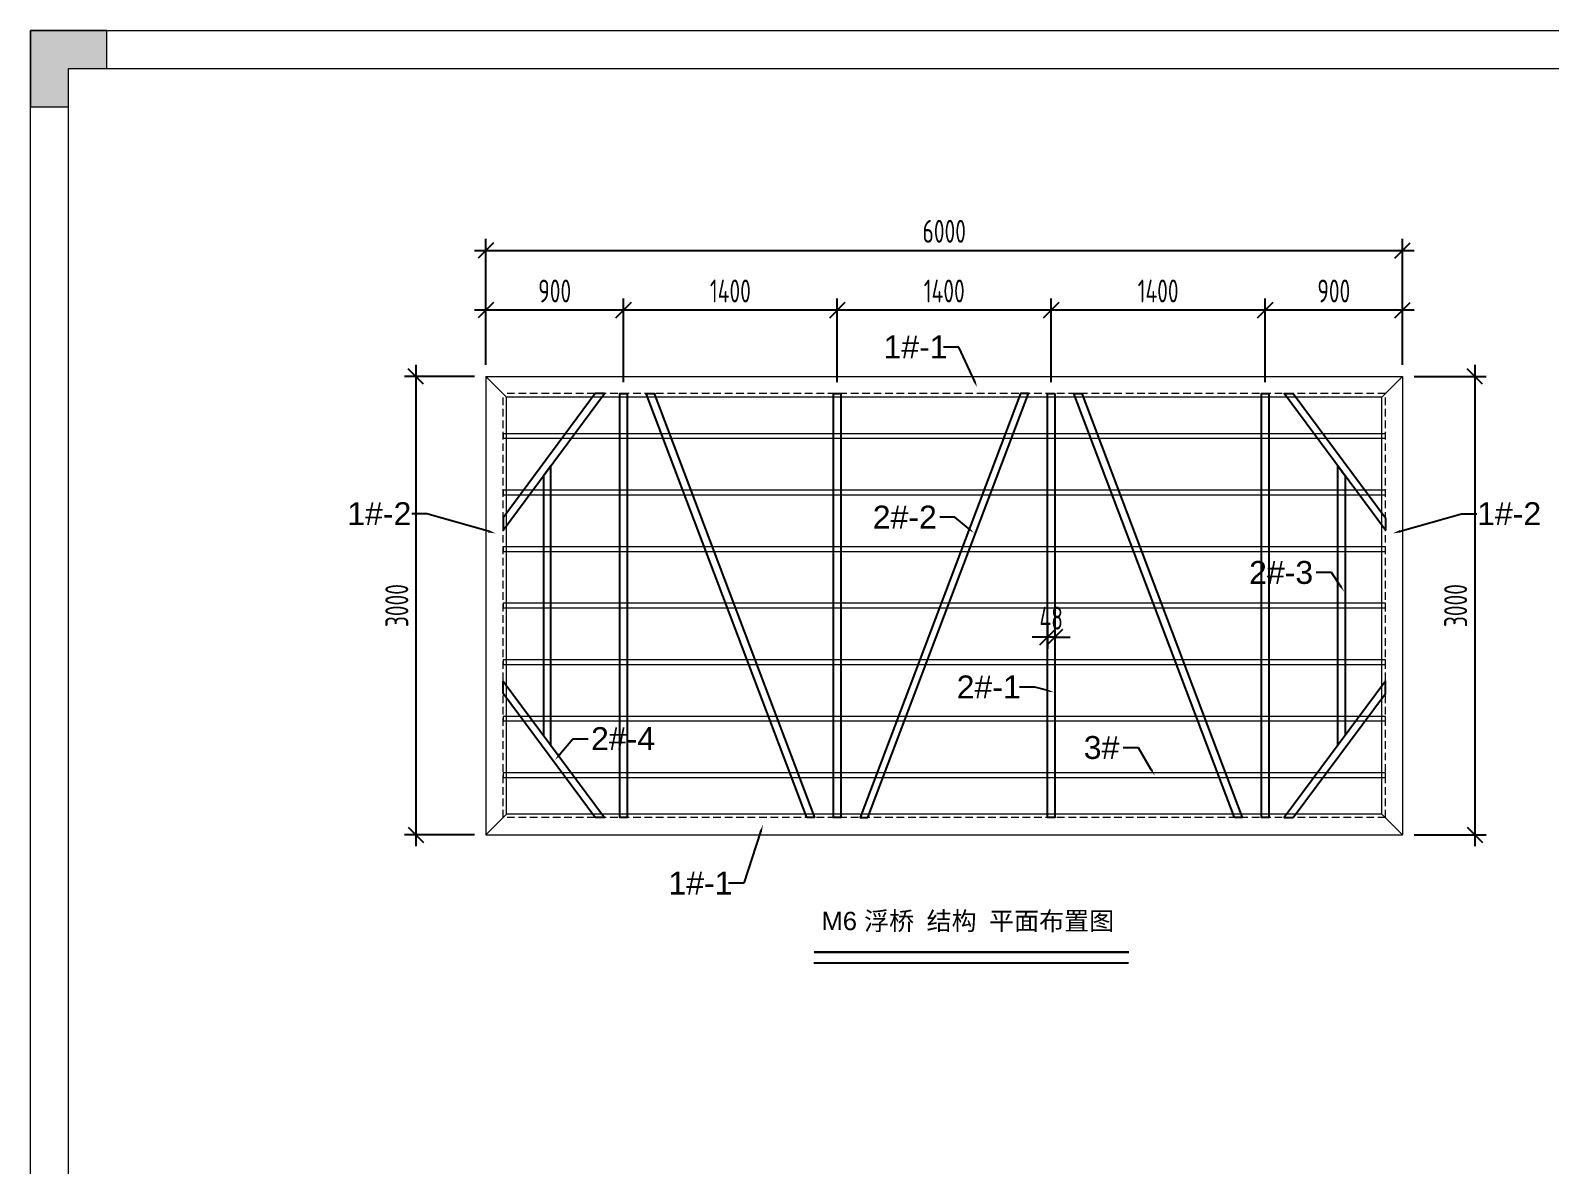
# Model space of a CAD drawing. Header units: millimetres. Extents: x 4 to 2106212, y -117026 to 198097.
# Drawn here: x 2057797 to 2067742, y 182692 to 190117 of the extents above; entities that cross this region are included whole.
import ezdxf
from ezdxf import colors
from ezdxf.entities.mleader import LeaderData, LeaderLine
from ezdxf.math import Vec2, Vec3

# ---------------------------------------------------------------- set-up
doc = ezdxf.new("R2010")
doc.units = ezdxf.units.MM
doc.linetypes.add('DASHED', pattern=[0.75, 0.5, -0.25])
for name, color, linetype, lineweight in [('dim', 6, 'Continuous', 13), ('图框', 7, 'Continuous', 13), ('文本', 3, 'Continuous', 13), ('铝型材', 7, 'Continuous', 13), ('铝龙骨', 7, 'Continuous', 9)]:
    doc.layers.add(name, color=color, linetype=linetype, lineweight=lineweight)
doc.layers.add('标注', color=9, linetype='Continuous')
doc.layers.add('铝横梁', color=220, linetype='Continuous')
doc.styles.add('Arial', font='arial.ttf')
doc.styles.add('hztxt', font='ros1.shx', dxfattribs={"width": 0.8, "bigfont": 'hztxt.shx'})
doc.styles.get("Standard").update_dxf_attribs({"font": 'arial.ttf'})
doc.dimstyles.new('DIM-50', dxfattribs={"dimscale": 50, "dimtxt": 3, "dimasz": 2, "dimexe": 1.5, "dimexo": 1.5, "dimgap": 1, "dimtad": 1, "dimdec": 1, "dimdsep": 46, "dimtxsty": 'hztxt', "dimblk": 'OBLIQUE', "dimcen": 0, "dimdle": 1.5, "dimclrd": 9, "dimclre": 9, "dimclrt": 2, "dimadec": 1, "dimazin": 0, "dimtfac": 1, "dimtdec": 1, "dimtix": 1, "dimtmove": 2, "dimatfit": 3, "dimldrblk": 'OBLIQUE', "dimfxl": 15, "dimtolj": 1, "dimtzin": 0, "dimarcsym": 1})

# ---------------------------------------------------------------- blocks, each defined once
blk = doc.blocks.new('GW-TK')
at = {"layer": '图框', "linetype": 'Continuous', "lineweight": 0}
h = blk.add_hatch(color=256, dxfattribs=at)
h.dxf.hatch_style = 1
h.paths.add_polyline_path([(927183.55, 464715.01), (927183.55, 464705.01), (927188.55, 464705.01), (927188.55, 464710.01), (927193.56, 464710.01), (927193.56, 464715.01)])
blk.add_lwpolyline([(927188.55, 464705.01), (927188.55, 464710.01), (927193.56, 464710.01), (927193.56, 464715.01), (927183.55, 464715.01), (927183.55, 464705.01)], close=True, dxfattribs=at)
at = {"layer": '图框'}
for points in [[(927183.55, 464715.01), (927603.55, 464715.01), (927603.55, 464418.01), (927183.55, 464418.01)], [(927188.55, 464710.01), (927598.55, 464710.01), (927598.55, 464423.01), (927188.55, 464423.01)]]:
    blk.add_lwpolyline(points, close=True, dxfattribs=at)
blk = doc.blocks.new('_Oblique')
at = {"color": 0, "linetype": 'ByBlock', "lineweight": -2}
blk.add_line((-0.5, -0.5), (0.5, 0.5), dxfattribs=at)
blk = doc.blocks.new('*D3142')
at = {"layer": 'Defpoints', "color": 0, "transparency": 16777216}
for p in [(2065879.4, 188286.2), (2066779.4, 187851.9), (2065879.4, 187739.9)]:
    blk.add_point(p, dxfattribs=at)
at = {"layer": '标注', "color": 9, "lineweight": -2, "transparency": 16777216}
for p, q in [((2065879.4, 187814.9), (2065879.4, 188361.2)), ((2066779.4, 187926.9), (2066779.4, 188361.2)), ((2066854.4, 188286.2), (2065804.4, 188286.2))]:
    blk.add_line(p, q, dxfattribs=at)
at = {"layer": '标注', "color": 9, "lineweight": -2, "transparency": 16777216, "xscale": 100, "yscale": 100, "zscale": 100, "rotation": 180}
blk.add_blockref('_Oblique', (2065879.4, 188286.2), dxfattribs=at)
at = {"layer": '标注', "color": 9, "lineweight": -2, "transparency": 16777216, "xscale": 100, "yscale": 100, "zscale": 100}
blk.add_blockref('_Oblique', (2066779.4, 188286.2), dxfattribs=at)
at = {"layer": '标注', "color": 2, "transparency": 16777216, "insert": (2066329.4, 188411.2), "char_height": 150, "attachment_point": 5, "style": 'hztxt'}
blk.add_mtext('\\A1;900', dxfattribs=at)
blk = doc.blocks.new('*D3147')
at = {"layer": 'Defpoints', "color": 0, "transparency": 16777216}
for p in [(2066779.4, 188676.9), (2060779.4, 187851.9), (2066779.4, 187851.9)]:
    blk.add_point(p, dxfattribs=at)
at = {"layer": '标注', "color": 9, "lineweight": -2, "transparency": 16777216}
for p, q in [((2060779.4, 187926.9), (2060779.4, 188751.9)), ((2066779.4, 187926.9), (2066779.4, 188751.9)), ((2060704.4, 188676.9), (2066854.4, 188676.9))]:
    blk.add_line(p, q, dxfattribs=at)
at = {"layer": '标注', "color": 9, "lineweight": -2, "transparency": 16777216, "xscale": 100, "yscale": 100, "zscale": 100, "rotation": 180}
blk.add_blockref('_Oblique', (2060779.4, 188676.9), dxfattribs=at)
at = {"layer": '标注', "color": 9, "lineweight": -2, "transparency": 16777216, "xscale": 100, "yscale": 100, "zscale": 100}
blk.add_blockref('_Oblique', (2066779.4, 188676.9), dxfattribs=at)
at = {"layer": '标注', "color": 2, "transparency": 16777216, "insert": (2063779.4, 188801.9), "char_height": 150, "attachment_point": 5, "style": 'hztxt'}
blk.add_mtext('\\A1;6000', dxfattribs=at)
blk = doc.blocks.new('*D3148')
at = {"layer": 'Defpoints', "color": 0, "transparency": 16777216}
for p in [(2064479.4, 188286.2), (2064479.4, 187739.9), (2065879.4, 187739.9)]:
    blk.add_point(p, dxfattribs=at)
at = {"layer": '标注', "color": 9, "lineweight": -2, "transparency": 16777216}
for p, q in [((2064479.4, 187814.9), (2064479.4, 188361.2)), ((2065879.4, 187814.9), (2065879.4, 188361.2)), ((2065954.4, 188286.2), (2064404.4, 188286.2))]:
    blk.add_line(p, q, dxfattribs=at)
at = {"layer": '标注', "color": 9, "lineweight": -2, "transparency": 16777216, "xscale": 100, "yscale": 100, "zscale": 100, "rotation": 180}
blk.add_blockref('_Oblique', (2064479.4, 188286.2), dxfattribs=at)
at = {"layer": '标注', "color": 9, "lineweight": -2, "transparency": 16777216, "xscale": 100, "yscale": 100, "zscale": 100}
blk.add_blockref('_Oblique', (2065879.4, 188286.2), dxfattribs=at)
at = {"layer": '标注', "color": 2, "transparency": 16777216, "insert": (2065179.4, 188411.2), "char_height": 150, "attachment_point": 5, "style": 'hztxt'}
blk.add_mtext('\\A1;1400', dxfattribs=at)
blk = doc.blocks.new('*D3149')
at = {"layer": 'Defpoints', "color": 0, "transparency": 16777216}
for p in [(2066779.4, 187851.9), (2066779.4, 184851.9), (2067252, 184851.9)]:
    blk.add_point(p, dxfattribs=at)
at = {"layer": '标注', "color": 9, "lineweight": -2, "transparency": 16777216}
for p, q in [((2067252, 187926.9), (2067252, 184776.9)), ((2066854.4, 187851.9), (2067327, 187851.9)), ((2066854.4, 184851.9), (2067327, 184851.9))]:
    blk.add_line(p, q, dxfattribs=at)
at = {"layer": '标注', "color": 9, "lineweight": -2, "transparency": 16777216, "xscale": 100, "yscale": 100, "zscale": 100}
for p, rotation in [((2067252, 187851.9), 90), ((2067252, 184851.9), 270)]:
    blk.add_blockref('_Oblique', p, dxfattribs=dict(at, rotation=rotation))
at = {"layer": '标注', "color": 2, "transparency": 16777216, "insert": (2067127, 186351.9), "char_height": 150, "attachment_point": 5, "rotation": 90, "style": 'hztxt'}
blk.add_mtext('\\A1;3000', dxfattribs=at)
blk = doc.blocks.new('*D3150')
at = {"layer": 'Defpoints', "color": 0, "transparency": 16777216}
for p in [(2060779.4, 187851.9), (2060321.1, 184851.9), (2060779.4, 184851.9)]:
    blk.add_point(p, dxfattribs=at)
at = {"layer": '标注', "color": 9, "lineweight": -2, "transparency": 16777216}
for p, q in [((2060321.1, 187926.9), (2060321.1, 184776.9)), ((2060704.4, 187851.9), (2060246.1, 187851.9)), ((2060704.4, 184851.9), (2060246.1, 184851.9))]:
    blk.add_line(p, q, dxfattribs=at)
at = {"layer": '标注', "color": 9, "lineweight": -2, "transparency": 16777216, "xscale": 100, "yscale": 100, "zscale": 100}
for p, rotation in [((2060321.1, 187851.9), 90), ((2060321.1, 184851.9), 270)]:
    blk.add_blockref('_Oblique', p, dxfattribs=dict(at, rotation=rotation))
at = {"layer": '标注', "color": 2, "transparency": 16777216, "insert": (2060196.1, 186351.9), "char_height": 150, "attachment_point": 5, "rotation": 90, "style": 'hztxt'}
blk.add_mtext('\\A1;3000', dxfattribs=at)
blk = doc.blocks.new('*D3152')
at = {"layer": 'Defpoints', "color": 0, "transparency": 16777216}
for p in [(2061679.4, 188286.2), (2061679.4, 187739.9), (2063079.4, 187739.9)]:
    blk.add_point(p, dxfattribs=at)
at = {"layer": '标注', "color": 9, "lineweight": -2, "transparency": 16777216}
for p, q in [((2061679.4, 187814.9), (2061679.4, 188361.2)), ((2063079.4, 187814.9), (2063079.4, 188361.2)), ((2063154.4, 188286.2), (2061604.4, 188286.2))]:
    blk.add_line(p, q, dxfattribs=at)
at = {"layer": '标注', "color": 9, "lineweight": -2, "transparency": 16777216, "xscale": 100, "yscale": 100, "zscale": 100, "rotation": 180}
blk.add_blockref('_Oblique', (2061679.4, 188286.2), dxfattribs=at)
at = {"layer": '标注', "color": 9, "lineweight": -2, "transparency": 16777216, "xscale": 100, "yscale": 100, "zscale": 100}
blk.add_blockref('_Oblique', (2063079.4, 188286.2), dxfattribs=at)
at = {"layer": '标注', "color": 2, "transparency": 16777216, "insert": (2062379.4, 188411.2), "char_height": 150, "attachment_point": 5, "style": 'hztxt'}
blk.add_mtext('\\A1;1400', dxfattribs=at)
blk = doc.blocks.new('*D3153')
at = {"layer": 'Defpoints', "color": 0, "transparency": 16777216}
for p in [(2063079.4, 188286.2), (2063079.4, 187739.9), (2064479.4, 187739.9)]:
    blk.add_point(p, dxfattribs=at)
at = {"layer": '标注', "color": 9, "lineweight": -2, "transparency": 16777216}
for p, q in [((2063079.4, 187814.9), (2063079.4, 188361.2)), ((2064479.4, 187814.9), (2064479.4, 188361.2)), ((2064554.4, 188286.2), (2063004.4, 188286.2))]:
    blk.add_line(p, q, dxfattribs=at)
at = {"layer": '标注', "color": 9, "lineweight": -2, "transparency": 16777216, "xscale": 100, "yscale": 100, "zscale": 100, "rotation": 180}
blk.add_blockref('_Oblique', (2063079.4, 188286.2), dxfattribs=at)
at = {"layer": '标注', "color": 9, "lineweight": -2, "transparency": 16777216, "xscale": 100, "yscale": 100, "zscale": 100}
blk.add_blockref('_Oblique', (2064479.4, 188286.2), dxfattribs=at)
at = {"layer": '标注', "color": 2, "transparency": 16777216, "insert": (2063779.4, 188411.2), "char_height": 150, "attachment_point": 5, "style": 'hztxt'}
blk.add_mtext('\\A1;1400', dxfattribs=at)
blk = doc.blocks.new('*D3154')
at = {"color": 9, "lineweight": -2, "transparency": 16777216}
for p, q in [((2064455.4, 186236.1), (2064455.4, 186069.5)), ((2064503.4, 186236.1), (2064503.4, 186069.5)), ((2064455.4, 186144.5), (2064355.4, 186144.5)), ((2064503.4, 186144.5), (2064455.4, 186144.5)), ((2064503.4, 186144.5), (2064603.4, 186144.5))]:
    blk.add_line(p, q, dxfattribs=at)
at = {"layer": 'Defpoints', "color": 0, "transparency": 16777216}
for p in [(2064455.4, 186311.1), (2064503.4, 186311.1), (2064455.4, 186144.5)]:
    blk.add_point(p, dxfattribs=at)
at = {"color": 9, "lineweight": -2, "transparency": 16777216, "xscale": 100, "yscale": 100, "zscale": 100}
blk.add_blockref('_Oblique', (2064455.4, 186144.5), dxfattribs=at)
at = {"color": 9, "lineweight": -2, "transparency": 16777216, "xscale": 100, "yscale": 100, "zscale": 100, "rotation": 180}
blk.add_blockref('_Oblique', (2064503.4, 186144.5), dxfattribs=at)
at = {"color": 2, "transparency": 16777216, "insert": (2064479.4, 186269.5), "char_height": 150, "attachment_point": 5, "style": 'hztxt'}
blk.add_mtext('\\A1;48', dxfattribs=at)
blk = doc.blocks.new('*D3155')
at = {"color": 9, "lineweight": -2, "transparency": 16777216}
for p, q in [((2060779.4, 187926.9), (2060779.4, 188361.2)), ((2061679.4, 187814.9), (2061679.4, 188361.2)), ((2061754.4, 188286.2), (2060704.4, 188286.2))]:
    blk.add_line(p, q, dxfattribs=at)
at = {"layer": 'Defpoints', "color": 0, "transparency": 16777216}
for p in [(2060779.4, 188286.2), (2060779.4, 187851.9), (2061679.4, 187739.9)]:
    blk.add_point(p, dxfattribs=at)
at = {"color": 9, "lineweight": -2, "transparency": 16777216, "xscale": 100, "yscale": 100, "zscale": 100, "rotation": 180}
blk.add_blockref('_Oblique', (2060779.4, 188286.2), dxfattribs=at)
at = {"color": 9, "lineweight": -2, "transparency": 16777216, "xscale": 100, "yscale": 100, "zscale": 100}
blk.add_blockref('_Oblique', (2061679.4, 188286.2), dxfattribs=at)
at = {"color": 2, "transparency": 16777216, "insert": (2061229.4, 188411.2), "char_height": 150, "attachment_point": 5, "style": 'hztxt'}
blk.add_mtext('\\A1;900', dxfattribs=at)

msp = doc.modelspace()

# ---------------------------------------------------------------- linework, layer by layer
msp.add_line((2062924.9077, 184012.6861), (2064985.6032, 184012.6861))
at = {"const_width": 15}
msp.add_lwpolyline([(2062927.2442, 184083.9436), (2064988.0297, 184083.9436)], dxfattribs=at)
at = {"layer": 'dim', "color": 1, "linetype": 'DASHED', "ltscale": 100}
for p, q in [((2066667.4447, 187739.8515, 0.0005), (2060891.4447, 187739.8515, 0.0005)), ((2060891.4447, 184963.8515, 0.0005), (2060891.4447, 187739.8515, 0.0005)), ((2066667.4447, 184963.8515, 0.0005), (2066667.4447, 187739.8515, 0.0005)), ((2066667.4447, 184963.8515, 0.0005), (2060891.4447, 184963.8515, 0.0005))]:
    msp.add_line(p, q, dxfattribs=at)
at = {"layer": '铝型材', "color": 3, "elevation": 0.0005}
for points in [[(2060779.4447, 187851.8515), (2066779.4447, 187851.8515), (2066644.4447, 187716.8515), (2060914.4447, 187716.8515)], [(2060779.4447, 187851.8515), (2060779.4447, 184851.8515), (2060914.4447, 184986.8515), (2060914.4447, 187716.8515)], [(2066779.4447, 187851.8515), (2066779.4447, 184851.8515), (2066644.4447, 184986.8515), (2066644.4447, 187716.8515)], [(2060779.4447, 184851.8515), (2066779.4447, 184851.8515), (2066644.4447, 184986.8515), (2060914.4447, 184986.8515)]]:
    msp.add_lwpolyline(points, close=True, dxfattribs=at)
at = {"layer": '铝横梁', "color": 243, "elevation": 0.0005}
for points in [[(2061495.1299, 187739.8515), (2060891.4447, 186926.3729), (2060891.4447, 186845.8255), (2061554.9028, 187739.8515)], [(2061703.4333, 187739.8515), (2061703.4447, 184963.8515), (2061655.4447, 184963.8515), (2061655.4333, 187739.8515)], [(2062879.0755, 184963.852), (2061828.4105, 187739.8515), (2061879.7327, 187739.8534), (2062930.3991, 184963.852)], [(2063103.4333, 187739.8515), (2063103.4447, 184963.8515), (2063055.4447, 184963.8515), (2063055.4333, 187739.8515)], [(2063279.814, 184963.852), (2064330.4789, 187739.8515), (2064279.1568, 187739.8534), (2063228.4903, 184963.852)], [(2064503.4333, 187739.8515), (2064503.4447, 184963.8515), (2064455.4447, 184963.8515), (2064455.4333, 187739.8515)], [(2065679.0527, 184963.852), (2064628.3877, 187739.8515), (2064679.7099, 187739.8534), (2065730.3763, 184963.852)], [(2065903.4333, 187739.8515), (2065903.4447, 184963.8515), (2065855.4447, 184963.8515), (2065855.4333, 187739.8515)], [(2066063.7596, 187739.8515), (2066667.4447, 186926.3729), (2066667.4447, 186845.8255), (2066003.9866, 187739.8515)], [(2061155.4539, 187201.5844), (2061155.4469, 185502.1281), (2061203.4467, 185437.4473), (2061203.4542, 187266.2659)], [(2066403.4355, 187201.5844), (2066403.4425, 185502.1281), (2066355.4428, 185437.4473), (2066355.4353, 187266.2659)], [(2061495.1299, 184963.8515), (2060891.4447, 185777.3302), (2060891.4447, 185857.8775), (2061554.9028, 184963.8515)], [(2066063.7596, 184963.8515), (2066667.4447, 185777.3302), (2066667.4447, 185857.8775), (2066003.9866, 184963.8515)]]:
    msp.add_lwpolyline(points, close=True, dxfattribs=at)
at = {"layer": '铝龙骨', "color": 0, "elevation": 0.0005}
for points in [[(2066667.4447, 187446.8515), (2066667.4447, 187476.8515), (2060891.4447, 187476.8515), (2060891.4447, 187446.8515)], [(2066667.4447, 187076.8515), (2066667.4447, 187106.8515), (2060891.4447, 187106.8515), (2060891.4447, 187076.8515)], [(2066667.4447, 186706.8515), (2066667.4447, 186736.8515), (2060891.4447, 186736.8515), (2060891.4447, 186706.8515)], [(2066667.4447, 186336.8515), (2066667.4447, 186366.8515), (2060891.4447, 186366.8515), (2060891.4447, 186336.8515)], [(2066667.4447, 185966.8515), (2066667.4447, 185996.8515), (2060891.4447, 185996.8515), (2060891.4447, 185966.8515)], [(2066667.4447, 185596.8515), (2066667.4447, 185626.8515), (2060891.4447, 185626.8515), (2060891.4447, 185596.8515)], [(2066667.4447, 185226.8515), (2066667.4447, 185256.8515), (2060891.4447, 185256.8515), (2060891.4447, 185226.8515)]]:
    msp.add_lwpolyline(points, close=True, dxfattribs=at)

# ---------------------------------------------------------------- block references
at = {"layer": '文本', "xscale": 50, "yscale": 50, "zscale": 50}
msp.add_blockref('GW-TK', (-44301380.1943, -23045633.3238), dxfattribs=at)

# ---------------------------------------------------------------- texts
at = {"layer": '文本', "color": 6, "insert": (2062975.5489, 184347.1139), "char_height": 120, "attachment_point": 1, "style": 'Arial'}
msp.add_mtext_dynamic_manual_height_columns('M6 {\\fSimSun|b0|i0|c134|p2;浮桥 结构 平面布置图}', width=2193.24451, gutter_width=18.75, heights=[0], dxfattribs=at)

# ---------------------------------------------------------------- dimensions: what is measured, and where the dimension line sits
dim = msp.add_linear_dim(base=(2060779.4447, 188286.1777, 0.0005), p1=(2061679.4333, 187739.8515, 0.0005), p2=(2060779.4447, 187851.8515, 0.0005), dimstyle='DIM-50')
dim.commit()
dim.dimension.update_dxf_attribs({"geometry": '*D3155', "text_midpoint": (2061229.439, 188411.1777, 0.0005)})
dim = msp.add_linear_dim(base=(2064455.4386, 186144.5498, 0.0005), p1=(2064503.4386, 186311.1311, 0.0005), p2=(2064455.4386, 186311.1309, 0.0005), angle=180, dimstyle='DIM-50')
dim.commit()
dim.dimension.update_dxf_attribs({"geometry": '*D3154', "text_midpoint": (2064479.4386, 186269.5498, 0.0005)})
at = {"layer": '标注'}
for base, p1, p2, angle, picture, middle in [((2066779.4447, 188676.8816, 0.0005), (2060779.4447, 187851.8515, 0.0005), (2066779.4447, 187851.8515, 0.0005), 180, '*D3147', (2063779.4447, 188801.8816, 0.0005)), ((2061679.4333, 188286.1777, 0.0005), (2063079.4333, 187739.8515, 0.0005), (2061679.4333, 187739.8515, 0.0005), 180, '*D3152', (2062379.4333, 188411.1777, 0.0005)), ((2063079.4333, 188286.1777, 0.0005), (2064479.4333, 187739.8515, 0.0005), (2063079.4333, 187739.8515, 0.0005), 180, '*D3153', (2063779.4333, 188411.1777, 0.0005)), ((2064479.4333, 188286.1777, 0.0005), (2065879.4333, 187739.8515, 0.0005), (2064479.4333, 187739.8515, 0.0005), 180, '*D3148', (2065179.4333, 188411.1777, 0.0005)), ((2065879.4333, 188286.1777, 0.0005), (2066779.4447, 187851.8515, 0.0005), (2065879.4333, 187739.8515, 0.0005), 180, '*D3142', (2066329.439, 188411.1777, 0.0005)), ((2067252.0247, 184851.8515, 0.0005), (2066779.4447, 187851.8515, 0.0005), (2066779.4447, 184851.8515, 0.0005), 90, '*D3149', (2067127.0247, 186351.8515, 0.0005))]:
    dim = msp.add_linear_dim(base=base, p1=p1, p2=p2, angle=angle, dimstyle='DIM-50', dxfattribs=at)
    dim.commit()
    dim.dimension.update_dxf_attribs({"geometry": picture, "text_midpoint": middle})
at = {"layer": '标注', "color": 7}
dim = msp.add_linear_dim(base=(2060321.1296, 184851.8515, 0.0005), p1=(2060779.4447, 187851.8515, 0.0005), p2=(2060779.4447, 184851.8515, 0.0005), angle=90, dimstyle='DIM-50', dxfattribs=at)
dim.commit()
dim.dimension.update_dxf_attribs({"geometry": '*D3150', "text_midpoint": (2060196.1296, 186351.8515, 0.0005)})

# ---------------------------------------------------------------- leaders
at = {"layer": '标注', "color": 6, "linetype": 'ByBlock'}
ml = msp.add_multileader_mtext('Standard', dxfattribs=at)
ml.set_content('1#-1', color=6)
ml.set_leader_properties()
ml.build(insert=Vec2(0, 0))
ml.multileader.update_dxf_attribs({"dogleg_length": 100, "arrow_head_size": 50})
ctx = ml.context
ctx.base_point, ctx.char_height, ctx.arrow_head_size, ctx.landing_gap_size, ctx.plane_origin = Vec3(2063345.7278, 188044.1039, 0.0005), 150, 50, 35.8764, Vec3(2064573.7502, 177505.767, 0.0005)
notes = []
notes.append((ctx, [(0, (1, 1, 0), (2063875.598, 188044.1039, 0.0005), (-1, 0), 100, [(0, [(2063995.0773, 187781.4439, 0.0005)], 0, [])])]))
ctx.mtext.insert, ctx.mtext.width, ctx.mtext.defined_height, ctx.mtext.flow_direction = Vec3(2063381.6042, 188120.3828, 0.0005), 445.870397, 72.4015, 5
ml = msp.add_multileader_mtext('Standard', dxfattribs=at)
ml.set_content('1#-2', color=6)
ml.set_leader_properties()
ml.build(insert=Vec2(0, 0))
ml.multileader.update_dxf_attribs({"dogleg_length": 100, "arrow_head_size": 50})
ctx = ml.context
ctx.base_point, ctx.char_height, ctx.arrow_head_size, ctx.landing_gap_size, ctx.plane_origin = Vec3(2059836.058, 186952.3443, 0.0005), 150, 50, 35.8764, Vec3(2060715.9295, 176432.7458, 0.0005)
notes.append((ctx, [(0, (1, 1, 0), (2060393.3497, 186952.3443, 0.0005), (-1, 0), 100, [(0, [(2060842.9176, 186824.5287, 0.0005)], 0, [])])]))
ctx.mtext.insert, ctx.mtext.width, ctx.mtext.defined_height, ctx.mtext.flow_direction = Vec3(2059871.9344, 187028.6233, 0.0005), 445.870397, 72.4015, 5
ml = msp.add_multileader_mtext('Standard', dxfattribs=at)
ml.set_content('2#-2', color=6)
ml.set_leader_properties()
ml.build(insert=Vec2(0, 0))
ml.multileader.update_dxf_attribs({"dogleg_length": 100, "arrow_head_size": 50})
ctx = ml.context
ctx.base_point, ctx.char_height, ctx.arrow_head_size, ctx.landing_gap_size, ctx.plane_origin = Vec3(2063275.4983, 186929.9179, 0.0005), 150, 50, 35.8764, Vec3(2064764.2665, 176481.1692, 0.0005)
notes.append((ctx, [(0, (1, 1, 0), (2063849.468, 186929.9179, 0.0005), (-1, 0), 100, [(0, [(2063974.496, 186827.0821, 0.0005)], 0, [])])]))
ctx.mtext.insert, ctx.mtext.width, ctx.mtext.defined_height, ctx.mtext.flow_direction = Vec3(2063311.3747, 187006.1969, 0.0005), 445.870397, 72.4015, 5
ml = msp.add_multileader_mtext('Standard', dxfattribs=at)
ml.set_content('1#-2', color=6)
ml.set_leader_properties()
ml.build(insert=Vec2(0, 0))
ml.multileader.update_dxf_attribs({"dogleg_length": 100, "arrow_head_size": 50})
ctx = ml.context
ctx.base_point, ctx.char_height, ctx.arrow_head_size, ctx.landing_gap_size, ctx.plane_origin = Vec3(2067265.5398, 186952.3443, 0.0005), 150, 50, 35.8764, Vec3(2066842.9599, 176432.7458, 0.0005)
ctx.text_align_type = 2
notes.append((ctx, [(0, (1, 1, 0), (2067165.5398, 186952.3443, 0.0005), (1, 0), 100, [(0, [(2066715.9718, 186824.5287, 0.0005)], 0, [])])]))
ctx.mtext.insert, ctx.mtext.width, ctx.mtext.defined_height, ctx.mtext.alignment, ctx.mtext.flow_direction = Vec3(2067686.955, 187028.6233, 0.0005), 445.870397, 72.4015, 3, 5
ml = msp.add_multileader_mtext('Standard', dxfattribs=at)
ml.set_content('2#-3', color=6)
ml.set_leader_properties()
ml.build(insert=Vec2(0, 0))
ml.multileader.update_dxf_attribs({"dogleg_length": 100, "arrow_head_size": 50})
ctx = ml.context
ctx.base_point, ctx.char_height, ctx.arrow_head_size, ctx.landing_gap_size, ctx.plane_origin = Vec3(2065738.9558, 186567.5224, 0.0005), 150, 50, 35.8764, Vec3(2064132.6582, 176012.5313, 0.0005)
notes.append((ctx, [(0, (1, 1, 0), (2066314.4603, 186567.5224, 0.0005), (-1, 0), 100, [(0, [(2066397.0974, 186443.5473, 0.0005)], 0, [])])]))
ctx.mtext.insert, ctx.mtext.width, ctx.mtext.defined_height, ctx.mtext.flow_direction = Vec3(2065774.8322, 186643.8525, 0.0005), 445.870397, 72.4015, 5
ml = msp.add_multileader_mtext('Standard', dxfattribs=at)
ml.set_content('2#-1', color=6)
ml.set_leader_properties()
ml.build(insert=Vec2(0, 0))
ml.multileader.update_dxf_attribs({"dogleg_length": 100, "arrow_head_size": 50})
ctx = ml.context
ctx.base_point, ctx.char_height, ctx.arrow_head_size, ctx.landing_gap_size, ctx.plane_origin = Vec3(2063825.0522, 185818.0324, 0.0005), 150, 50, 35.8764, Vec3(2065086.3988, 175438.6558, 0.0005)
notes.append((ctx, [(0, (1, 1, 0), (2064371.6003, 185818.0324, 0.0005), (-1, 0), 100, [(0, [(2064496.6283, 185784.5688, 0.0005)], 0, [])])]))
ctx.mtext.insert, ctx.mtext.width, ctx.mtext.defined_height, ctx.mtext.flow_direction = Vec3(2063860.9286, 185894.3114, 0.0005), 445.870397, 72.4015, 5
ml = msp.add_multileader_mtext('Standard', dxfattribs=at)
ml.set_content('2#-4', color=6)
ml.set_leader_properties()
ml.build(insert=Vec2(0, 0))
ml.multileader.update_dxf_attribs({"dogleg_length": 100, "arrow_head_size": 50})
ctx = ml.context
ctx.base_point, ctx.char_height, ctx.arrow_head_size, ctx.landing_gap_size, ctx.plane_origin = Vec3(2061447.8328, 185479.752, 0.0005), 150, 50, 35.8764, Vec3(2063494.979, 174924.761, 0.0005)
ctx.text_align_type = 2
notes.append((ctx, [(0, (1, 1, 0), (2061347.8328, 185479.752, 0.0005), (1, 0), 100, [(0, [(2061231.2802, 185341.127, 0.0005)], 0, [])])]))
ctx.mtext.insert, ctx.mtext.width, ctx.mtext.defined_height, ctx.mtext.alignment, ctx.mtext.flow_direction = Vec3(2061886.847, 185556.031, 0.0005), 445.870397, 72.4015, 3, 5
ml = msp.add_multileader_mtext('Standard', dxfattribs=at)
ml.set_content('3#', color=6)
ml.set_leader_properties()
ml.build(insert=Vec2(0, 0))
ml.multileader.update_dxf_attribs({"dogleg_length": 100, "arrow_head_size": 50})
ctx = ml.context
ctx.base_point, ctx.char_height, ctx.arrow_head_size, ctx.landing_gap_size, ctx.plane_origin = Vec3(2064656.5491, 185421.5134, 0.0005), 150, 50, 35.8764, Vec3(2064608.1561, 175644.5962, 0.0005)
notes.append((ctx, [(0, (1, 1, 0), (2065049.9253, 185421.5134, 0.0005), (-1, 0), 100, [(0, [(2065157.2516, 185238.7957, 0.0005)], 0, [])])]))
ctx.mtext.insert, ctx.mtext.width, ctx.mtext.defined_height, ctx.mtext.flow_direction = Vec3(2064692.4255, 185497.8436, 0.0005), 445.870397, 72.4015, 5
ml = msp.add_multileader_mtext('Standard', dxfattribs=at)
ml.set_content('1#-1', color=6)
ml.set_leader_properties()
ml.build(insert=Vec2(0, 0))
ml.multileader.update_dxf_attribs({"dogleg_length": 100, "arrow_head_size": 50})
ctx = ml.context
ctx.base_point, ctx.char_height, ctx.arrow_head_size, ctx.landing_gap_size, ctx.plane_origin = Vec3(2061937.8919, 184534.1564, 0.0005), 150, 50, 35.8764, Vec3(2063182.5604, 173832.7304, 0.0005)
notes.append((ctx, [(0, (1, 1, 0), (2062467.762, 184534.1564, 0.0005), (-1, 0), 100, [(0, [(2062592.79, 184917.2147, 0.0005)], 0, [])])]))
ctx.mtext.insert, ctx.mtext.width, ctx.mtext.defined_height, ctx.mtext.flow_direction = Vec3(2061973.7683, 184610.4353, 0.0005), 445.870397, 72.4015, 5
for ctx, leaders in notes:
    for number, flags, end, landing, length, lines in leaders:
        leader = LeaderData()
        leader.index, (leader.has_last_leader_line, leader.has_dogleg_vector, leader.attachment_direction) = number, flags
        leader.last_leader_point, leader.dogleg_vector, leader.dogleg_length = Vec3(end), Vec3(landing), length
        for number, points, colour, breaks in lines:
            line = LeaderLine()
            line.index, line.vertices, line.color, line.breaks = number, Vec3.list(points), colors.encode_raw_color(colour), breaks
            leader.lines.append(line)
        ctx.leaders.append(leader)

doc.saveas('drawing.dxf')
